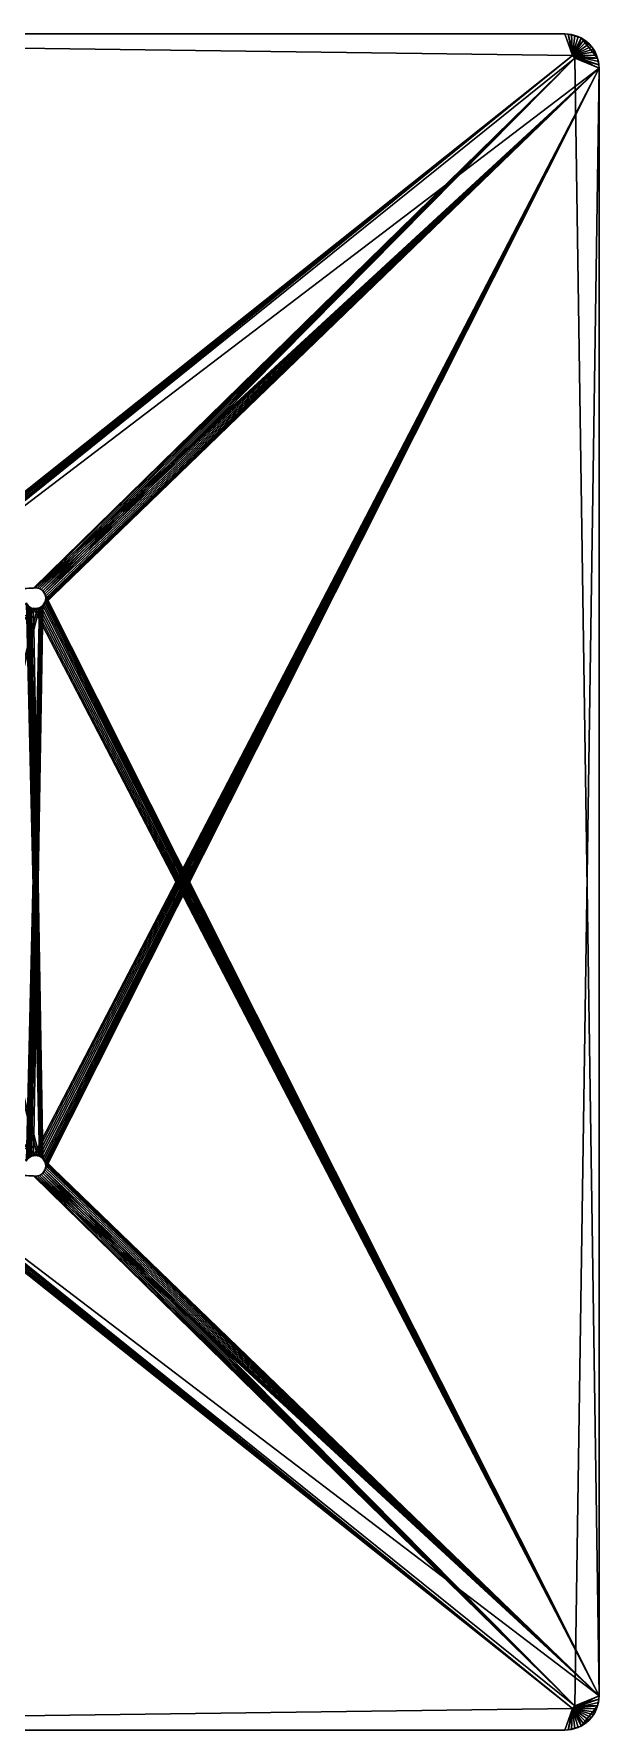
# Model space of a CAD drawing. Extents: x 0.7 to 25.5, y -12.4 to 12.4.
# Drawn here: x 17.23 to 25.5, y -12.4 to 12.4 of the extents above; entities that cross this region are included whole.
import ezdxf

# ---------------------------------------------------------------- set-up
doc = ezdxf.new("R2010")
doc.units = 0

msp = doc.modelspace()

# ---------------------------------------------------------------- linework, layer by layer
for points in [[(1.2, 12.4, 6.8), (25, 12.4, 6.8), (25.111, 12.086, 6.8)], [(1.2, 12.4, 6.8), (25.111, 12.086, 6.8), (15.333, 4.275, 6.8)], [(25.111, 12.086, 7), (25, 12.4, 7), (1.2, 12.4, 7)], [(15.307, 4.289, 7), (25.111, 12.086, 7), (1.2, 12.4, 7)], [(25, 12.4, 6.8), (1.2, 12.4, 6.8), (1.2, 12.4, 7)], [(25, 12.4, 6.8), (1.2, 12.4, 7), (25, 12.4, 7)], [(25.111, 12.086, 6.8), (25, 12.4, 6.8), (25.049, 12.398, 6.8)], [(25.049, 12.398, 7), (25, 12.4, 7), (25.111, 12.086, 7)], [(25.049, 12.398, 7), (25.049, 12.398, 6.8), (25, 12.4, 6.8)], [(25.049, 12.398, 7), (25, 12.4, 6.8), (25, 12.4, 7)], [(25.049, 12.398, 6.8), (25.098, 12.39, 6.8), (25.145, 12.378, 6.8)], [(25.146, 12.046, 6.8), (25.111, 12.086, 6.8), (25.049, 12.398, 6.8)], [(25.049, 12.398, 6.8), (25.145, 12.378, 6.8), (25.236, 12.341, 6.8)], [(25.146, 12.046, 6.8), (25.049, 12.398, 6.8), (25.236, 12.341, 6.8)], [(25.098, 12.39, 7), (25.049, 12.398, 7), (25.111, 12.086, 7)], [(25.098, 12.39, 7), (25.098, 12.39, 6.8), (25.049, 12.398, 6.8)], [(25.098, 12.39, 7), (25.049, 12.398, 6.8), (25.049, 12.398, 7)], [(25.145, 12.378, 7), (25.098, 12.39, 7), (25.111, 12.086, 7)], [(25.145, 12.378, 7), (25.145, 12.378, 6.8), (25.098, 12.39, 6.8)], [(25.145, 12.378, 7), (25.098, 12.39, 6.8), (25.098, 12.39, 7)], [(25.191, 12.362, 7), (25.145, 12.378, 7), (25.111, 12.086, 7)], [(25.236, 12.341, 7), (25.191, 12.362, 7), (25.111, 12.086, 7)], [(25.278, 12.316, 7), (25.236, 12.341, 7), (25.111, 12.086, 7)], [(25.317, 12.287, 7), (25.278, 12.316, 7), (25.111, 12.086, 7)], [(25.354, 12.254, 7), (25.317, 12.287, 7), (25.111, 12.086, 7)], [(25.387, 12.217, 7), (25.354, 12.254, 7), (25.111, 12.086, 7)], [(25.416, 12.178, 7), (25.387, 12.217, 7), (25.111, 12.086, 7)], [(25.441, 12.136, 7), (25.416, 12.178, 7), (25.111, 12.086, 7)], [(25.145, 12.378, 6.8), (25.191, 12.362, 6.8), (25.236, 12.341, 6.8)], [(25.191, 12.362, 7), (25.191, 12.362, 6.8), (25.145, 12.378, 6.8)], [(25.191, 12.362, 7), (25.145, 12.378, 6.8), (25.145, 12.378, 7)], [(25.236, 12.341, 6.8), (25.478, 12.045, 6.8), (25.146, 12.046, 6.8)], [(25.236, 12.341, 7), (25.236, 12.341, 6.8), (25.191, 12.362, 6.8)], [(25.236, 12.341, 7), (25.191, 12.362, 6.8), (25.191, 12.362, 7)], [(25.236, 12.341, 6.8), (25.278, 12.316, 6.8), (25.317, 12.287, 6.8)], [(25.236, 12.341, 6.8), (25.317, 12.287, 6.8), (25.387, 12.217, 6.8)], [(25.236, 12.341, 6.8), (25.387, 12.217, 6.8), (25.478, 12.045, 6.8)], [(25.278, 12.316, 7), (25.278, 12.316, 6.8), (25.236, 12.341, 6.8)], [(25.278, 12.316, 7), (25.236, 12.341, 6.8), (25.236, 12.341, 7)], [(25.317, 12.287, 7), (25.317, 12.287, 6.8), (25.278, 12.316, 6.8)], [(25.317, 12.287, 7), (25.278, 12.316, 6.8), (25.278, 12.316, 7)], [(25.317, 12.287, 6.8), (25.354, 12.254, 6.8), (25.387, 12.217, 6.8)], [(25.354, 12.254, 7), (25.354, 12.254, 6.8), (25.317, 12.287, 6.8)], [(25.354, 12.254, 7), (25.317, 12.287, 6.8), (25.317, 12.287, 7)], [(25.387, 12.217, 7), (25.387, 12.217, 6.8), (25.354, 12.254, 6.8)], [(25.387, 12.217, 7), (25.354, 12.254, 6.8), (25.354, 12.254, 7)], [(25.387, 12.217, 6.8), (25.416, 12.178, 6.8), (25.441, 12.136, 6.8)], [(25.387, 12.217, 6.8), (25.441, 12.136, 6.8), (25.478, 12.045, 6.8)], [(25.416, 12.178, 7), (25.416, 12.178, 6.8), (25.387, 12.217, 6.8)], [(25.416, 12.178, 7), (25.387, 12.217, 6.8), (25.387, 12.217, 7)], [(25.441, 12.136, 7), (25.441, 12.136, 6.8), (25.416, 12.178, 6.8)], [(25.441, 12.136, 7), (25.416, 12.178, 6.8), (25.416, 12.178, 7)], [(15.307, 4.289, 7), (15.333, 4.275, 7), (25.111, 12.086, 7)], [(25.111, 12.086, 6.8), (15.356, 4.256, 6.8), (15.333, 4.275, 6.8)], [(15.333, 4.275, 7), (15.356, 4.256, 7), (25.111, 12.086, 7)], [(25.111, 12.086, 6.8), (15.375, 4.233, 6.8), (15.356, 4.256, 6.8)], [(15.356, 4.256, 7), (15.375, 4.233, 7), (25.111, 12.086, 7)], [(15.389, 4.207, 6.8), (15.375, 4.233, 6.8), (25.111, 12.086, 6.8)], [(25.111, 12.086, 7), (15.375, 4.233, 7), (15.389, 4.207, 7)], [(15.389, 4.207, 6.8), (25.111, 12.086, 6.8), (25.146, 12.046, 6.8)], [(25.5, 11.9, 7), (25.111, 12.086, 7), (15.389, 4.207, 7)], [(17.221, 4.297, 6.8), (15.389, 4.207, 6.8), (25.146, 12.046, 6.8)], [(17.25, 4.3, 6.8), (17.221, 4.297, 6.8), (25.146, 12.046, 6.8)], [(25.146, 12.046, 6.8), (17.279, 4.297, 6.8), (17.25, 4.3, 6.8)], [(25.146, 12.046, 6.8), (17.307, 4.289, 6.8), (17.279, 4.297, 6.8)], [(25.146, 12.046, 6.8), (17.333, 4.275, 6.8), (17.307, 4.289, 6.8)], [(25.146, 12.046, 6.8), (17.356, 4.256, 6.8), (17.333, 4.275, 6.8)], [(17.375, 4.233, 6.8), (17.356, 4.256, 6.8), (25.146, 12.046, 6.8)], [(17.389, 4.207, 6.8), (17.375, 4.233, 6.8), (25.146, 12.046, 6.8)], [(17.389, 4.207, 6.8), (25.146, 12.046, 6.8), (25.5, -11.9, 6.8)], [(25.462, 12.091, 7), (25.441, 12.136, 7), (25.111, 12.086, 7)], [(25.478, 12.045, 7), (25.462, 12.091, 7), (25.111, 12.086, 7)], [(25.5, 11.9, 7), (25.498, 11.949, 7), (25.111, 12.086, 7)], [(25.498, 11.949, 7), (25.49, 11.998, 7), (25.111, 12.086, 7)], [(25.49, 11.998, 7), (25.478, 12.045, 7), (25.111, 12.086, 7)], [(25.146, 12.046, 6.8), (25.5, 11.9, 6.8), (25.5, -11.9, 6.8)], [(25.498, 11.949, 6.8), (25.5, 11.9, 6.8), (25.146, 12.046, 6.8)], [(25.478, 12.045, 6.8), (25.498, 11.949, 6.8), (25.146, 12.046, 6.8)], [(25.441, 12.136, 6.8), (25.462, 12.091, 6.8), (25.478, 12.045, 6.8)], [(25.462, 12.091, 7), (25.462, 12.091, 6.8), (25.441, 12.136, 6.8)], [(25.462, 12.091, 7), (25.441, 12.136, 6.8), (25.441, 12.136, 7)], [(25.478, 12.045, 7), (25.478, 12.045, 6.8), (25.462, 12.091, 6.8)], [(25.478, 12.045, 7), (25.462, 12.091, 6.8), (25.462, 12.091, 7)], [(25.478, 12.045, 6.8), (25.49, 11.998, 6.8), (25.498, 11.949, 6.8)], [(25.49, 11.998, 7), (25.49, 11.998, 6.8), (25.478, 12.045, 6.8)], [(25.49, 11.998, 7), (25.478, 12.045, 6.8), (25.478, 12.045, 7)], [(25.498, 11.949, 7), (25.498, 11.949, 6.8), (25.49, 11.998, 6.8)], [(25.498, 11.949, 7), (25.49, 11.998, 6.8), (25.49, 11.998, 7)], [(25.5, 11.9, 7), (25.5, 11.9, 6.8), (25.498, 11.949, 6.8)], [(25.5, 11.9, 7), (25.498, 11.949, 6.8), (25.498, 11.949, 7)], [(25.5, 11.9, 7), (15.389, 4.207, 7), (17.25, 4.3, 7)], [(17.221, -4.003, 7), (17.25, -4, 7), (25.5, 11.9, 7)], [(17.221, -4.003, 7), (25.5, 11.9, 7), (17.356, 4.044, 7)], [(25.5, 11.9, 7), (17.25, 4.3, 7), (17.279, 4.297, 7)], [(17.25, -4, 7), (17.279, -4.003, 7), (25.5, 11.9, 7)], [(25.5, 11.9, 7), (17.279, 4.297, 7), (17.307, 4.289, 7)], [(17.279, -4.003, 7), (17.307, -4.011, 7), (25.5, 11.9, 7)], [(25.5, 11.9, 7), (17.307, 4.289, 7), (17.333, 4.275, 7)], [(17.307, -4.011, 7), (17.333, -4.025, 7), (25.5, 11.9, 7)], [(25.5, 11.9, 7), (17.333, 4.275, 7), (17.356, 4.256, 7)], [(17.333, -4.025, 7), (17.356, -4.044, 7), (25.5, 11.9, 7)], [(25.5, 11.9, 7), (17.356, 4.256, 7), (17.375, 4.233, 7)], [(17.356, -4.044, 7), (17.375, -4.067, 7), (25.5, 11.9, 7)], [(25.5, 11.9, 7), (17.375, 4.067, 7), (17.356, 4.044, 7)], [(17.375, -4.067, 7), (17.389, -4.093, 7), (25.5, 11.9, 7)], [(25.5, 11.9, 7), (17.375, 4.233, 7), (17.389, 4.207, 7)], [(25.5, 11.9, 7), (17.389, 4.093, 7), (17.375, 4.067, 7)], [(17.389, -4.207, 7), (25.146, -12.046, 7), (25.5, 11.9, 7)], [(17.397, -4.179, 7), (17.389, -4.207, 7), (25.5, 11.9, 7)], [(17.389, -4.093, 7), (17.397, -4.121, 7), (25.5, 11.9, 7)], [(25.5, 11.9, 7), (17.389, 4.207, 7), (17.397, 4.179, 7)], [(25.5, 11.9, 7), (17.397, 4.121, 7), (17.389, 4.093, 7)], [(17.4, -4.15, 7), (17.397, -4.179, 7), (25.5, 11.9, 7)], [(17.397, -4.121, 7), (17.4, -4.15, 7), (25.5, 11.9, 7)], [(25.5, 11.9, 7), (17.397, 4.179, 7), (17.4, 4.15, 7)], [(25.5, 11.9, 7), (17.4, 4.15, 7), (17.397, 4.121, 7)], [(25.146, -12.046, 7), (25.5, -11.9, 7), (25.5, 11.9, 7)], [(25.5, -11.9, 6.8), (25.5, 11.9, 6.8), (25.5, 11.9, 7)], [(25.5, -11.9, 6.8), (25.5, 11.9, 7), (25.5, -11.9, 7)], [(15.389, 4.207, 7), (17.221, 4.297, 7), (17.25, 4.3, 7)], [(17.221, 4.297, 7), (17.221, 4.297, 6.8), (17.25, 4.3, 6.8)], [(17.221, 4.297, 7), (17.25, 4.3, 6.8), (17.25, 4.3, 7)], [(17.25, 4.3, 7), (17.25, 4.3, 6.8), (17.279, 4.297, 6.8)], [(17.25, 4.3, 7), (17.279, 4.297, 6.8), (17.279, 4.297, 7)], [(17.279, 4.297, 7), (17.279, 4.297, 6.8), (17.307, 4.289, 6.8)], [(17.279, 4.297, 7), (17.307, 4.289, 6.8), (17.307, 4.289, 7)], [(17.307, 4.289, 7), (17.307, 4.289, 6.8), (17.333, 4.275, 6.8)], [(17.307, 4.289, 7), (17.333, 4.275, 6.8), (17.333, 4.275, 7)], [(17.333, 4.275, 7), (17.333, 4.275, 6.8), (17.356, 4.256, 6.8)], [(17.333, 4.275, 7), (17.356, 4.256, 6.8), (17.356, 4.256, 7)], [(17.356, 4.256, 6.8), (17.375, 4.233, 6.8), (17.375, 4.233, 7)], [(17.356, 4.256, 6.8), (17.375, 4.233, 7), (17.356, 4.256, 7)], [(17.389, 4.207, 6.8), (17.389, 4.207, 7), (17.375, 4.233, 7)], [(17.389, 4.207, 6.8), (17.375, 4.233, 7), (17.375, 4.233, 6.8)], [(17.307, -4.011, 6.8), (15.6, 2.5, 6.8), (17.118, 4.08, 6.8)], [(17.307, 4.011, 7), (17.279, 4.003, 7), (15.6, -2.5, 7)], [(17.307, 4.011, 7), (15.6, -2.5, 7), (17.118, -4.081, 7)], [(15.6, 2.5, 7), (15.6, -2.5, 7), (17.279, 4.003, 7)], [(15.6, 2.5, 7), (17.279, 4.003, 7), (17.25, 4, 7)], [(15.6, 2.5, 7), (17.25, 4, 7), (17.221, 4.003, 7)], [(17.307, -4.011, 6.8), (17.118, 4.08, 6.8), (17.125, 4.067, 6.8)], [(17.307, 4.011, 7), (17.118, -4.081, 7), (17.125, -4.067, 7)], [(17.125, 4.067, 6.8), (17.144, 4.044, 6.8), (17.307, -4.011, 6.8)], [(17.125, -4.067, 7), (17.144, -4.044, 7), (17.307, 4.011, 7)], [(17.144, 4.044, 6.8), (17.167, 4.025, 6.8), (17.307, -4.011, 6.8)], [(17.144, -4.044, 7), (17.167, -4.025, 7), (17.307, 4.011, 7)], [(17.167, 4.025, 6.8), (17.193, 4.011, 6.8), (17.333, -4.025, 6.8)], [(17.167, 4.025, 6.8), (17.333, -4.025, 6.8), (17.307, -4.011, 6.8)], [(17.167, -4.025, 7), (17.193, -4.011, 7), (17.333, 4.025, 7)], [(17.167, -4.025, 7), (17.333, 4.025, 7), (17.307, 4.011, 7)], [(17.193, -4.011, 7), (17.221, -4.003, 7), (17.356, 4.044, 7)], [(17.193, -4.011, 7), (17.356, 4.044, 7), (17.333, 4.025, 7)], [(17.193, 4.011, 6.8), (17.221, 4.003, 6.8), (17.356, -4.044, 6.8)], [(17.193, 4.011, 6.8), (17.356, -4.044, 6.8), (17.333, -4.025, 6.8)], [(17.221, 4.003, 6.8), (17.25, 4, 6.8), (25.5, -11.9, 6.8)], [(17.221, 4.003, 6.8), (25.5, -11.9, 6.8), (17.356, -4.044, 6.8)], [(17.25, 4, 6.8), (17.221, 4.003, 6.8), (17.221, 4.003, 7)], [(17.25, 4, 6.8), (17.221, 4.003, 7), (17.25, 4, 7)], [(17.25, 4, 6.8), (17.279, 4.003, 6.8), (25.5, -11.9, 6.8)], [(17.279, 4.003, 6.8), (17.25, 4, 6.8), (17.25, 4, 7)], [(17.279, 4.003, 6.8), (17.25, 4, 7), (17.279, 4.003, 7)], [(17.279, 4.003, 6.8), (17.307, 4.011, 6.8), (25.5, -11.9, 6.8)], [(17.307, 4.011, 6.8), (17.279, 4.003, 6.8), (17.279, 4.003, 7)], [(17.307, 4.011, 6.8), (17.279, 4.003, 7), (17.307, 4.011, 7)], [(17.307, 4.011, 6.8), (17.333, 4.025, 6.8), (25.5, -11.9, 6.8)], [(17.333, 4.025, 6.8), (17.307, 4.011, 6.8), (17.307, 4.011, 7)], [(17.333, 4.025, 6.8), (17.307, 4.011, 7), (17.333, 4.025, 7)], [(17.333, 4.025, 6.8), (17.356, 4.044, 6.8), (25.5, -11.9, 6.8)], [(17.356, 4.044, 6.8), (17.333, 4.025, 6.8), (17.333, 4.025, 7)], [(17.356, 4.044, 6.8), (17.333, 4.025, 7), (17.356, 4.044, 7)], [(17.356, 4.044, 6.8), (17.375, 4.067, 6.8), (25.5, -11.9, 6.8)], [(17.375, 4.067, 6.8), (17.356, 4.044, 6.8), (17.356, 4.044, 7)], [(17.375, 4.067, 6.8), (17.356, 4.044, 7), (17.375, 4.067, 7)], [(17.375, 4.067, 6.8), (17.389, 4.093, 6.8), (25.5, -11.9, 6.8)], [(17.389, 4.093, 6.8), (17.375, 4.067, 6.8), (17.375, 4.067, 7)], [(17.389, 4.093, 6.8), (17.375, 4.067, 7), (17.389, 4.093, 7)], [(17.397, 4.179, 6.8), (17.389, 4.207, 6.8), (25.5, -11.9, 6.8)], [(17.389, 4.207, 6.8), (17.397, 4.179, 6.8), (17.397, 4.179, 7)], [(17.389, 4.207, 6.8), (17.397, 4.179, 7), (17.389, 4.207, 7)], [(17.389, 4.093, 6.8), (17.397, 4.121, 6.8), (25.5, -11.9, 6.8)], [(17.397, 4.121, 6.8), (17.389, 4.093, 6.8), (17.389, 4.093, 7)], [(17.397, 4.121, 6.8), (17.389, 4.093, 7), (17.397, 4.121, 7)], [(17.4, 4.15, 6.8), (17.397, 4.179, 6.8), (25.5, -11.9, 6.8)], [(17.397, 4.179, 6.8), (17.4, 4.15, 6.8), (17.4, 4.15, 7)], [(17.397, 4.179, 6.8), (17.4, 4.15, 7), (17.397, 4.179, 7)], [(17.397, 4.121, 6.8), (17.4, 4.15, 6.8), (25.5, -11.9, 6.8)], [(17.4, 4.15, 6.8), (17.397, 4.121, 6.8), (17.397, 4.121, 7)], [(17.4, 4.15, 6.8), (17.397, 4.121, 7), (17.4, 4.15, 7)], [(15.6, -2.5, 6.8), (15.6, 2.5, 6.8), (17.279, -4.003, 6.8)], [(17.307, -4.011, 6.8), (17.279, -4.003, 6.8), (15.6, 2.5, 6.8)], [(15.6, -2.5, 6.8), (17.279, -4.003, 6.8), (17.25, -4, 6.8)], [(15.6, -2.5, 6.8), (17.25, -4, 6.8), (17.221, -4.003, 6.8)], [(25.111, -12.086, 6.8), (15.375, -4.233, 6.8), (15.389, -4.207, 6.8)], [(15.389, -4.207, 7), (15.375, -4.233, 7), (25.111, -12.086, 7)], [(15.389, -4.207, 6.8), (17.221, -4.297, 6.8), (17.25, -4.3, 6.8)], [(25.5, -11.9, 6.8), (25.111, -12.086, 6.8), (15.389, -4.207, 6.8)], [(25.5, -11.9, 6.8), (15.389, -4.207, 6.8), (17.25, -4.3, 6.8)], [(15.389, -4.207, 7), (25.111, -12.086, 7), (25.146, -12.046, 7)], [(17.221, -4.297, 7), (15.389, -4.207, 7), (25.146, -12.046, 7)], [(17.221, -4.003, 7), (17.221, -4.003, 6.8), (17.25, -4, 6.8)], [(17.221, -4.003, 7), (17.25, -4, 6.8), (17.25, -4, 7)], [(17.25, -4, 7), (17.25, -4, 6.8), (17.279, -4.003, 6.8)], [(17.25, -4, 7), (17.279, -4.003, 6.8), (17.279, -4.003, 7)], [(17.279, -4.003, 7), (17.279, -4.003, 6.8), (17.307, -4.011, 6.8)], [(17.279, -4.003, 7), (17.307, -4.011, 6.8), (17.307, -4.011, 7)], [(17.307, -4.011, 7), (17.307, -4.011, 6.8), (17.333, -4.025, 6.8)], [(17.307, -4.011, 7), (17.333, -4.025, 6.8), (17.333, -4.025, 7)], [(17.333, -4.025, 7), (17.333, -4.025, 6.8), (17.356, -4.044, 6.8)], [(17.333, -4.025, 7), (17.356, -4.044, 6.8), (17.356, -4.044, 7)], [(25.5, -11.9, 6.8), (17.375, -4.067, 6.8), (17.356, -4.044, 6.8)], [(17.356, -4.044, 6.8), (17.375, -4.067, 6.8), (17.375, -4.067, 7)], [(17.356, -4.044, 6.8), (17.375, -4.067, 7), (17.356, -4.044, 7)], [(25.5, -11.9, 6.8), (17.389, -4.093, 6.8), (17.375, -4.067, 6.8)], [(17.375, -4.067, 6.8), (17.389, -4.093, 6.8), (17.389, -4.093, 7)], [(17.375, -4.067, 6.8), (17.389, -4.093, 7), (17.375, -4.067, 7)], [(25.5, -11.9, 6.8), (17.375, -4.233, 6.8), (17.389, -4.207, 6.8)], [(17.389, -4.207, 6.8), (17.375, -4.233, 6.8), (17.375, -4.233, 7)], [(17.389, -4.207, 6.8), (17.375, -4.233, 7), (17.389, -4.207, 7)], [(17.389, -4.207, 7), (17.375, -4.233, 7), (25.146, -12.046, 7)], [(25.5, -11.9, 6.8), (17.397, -4.121, 6.8), (17.389, -4.093, 6.8)], [(17.389, -4.093, 6.8), (17.397, -4.121, 6.8), (17.397, -4.121, 7)], [(17.389, -4.093, 6.8), (17.397, -4.121, 7), (17.389, -4.093, 7)], [(25.5, -11.9, 6.8), (17.389, -4.207, 6.8), (17.397, -4.179, 6.8)], [(17.397, -4.179, 6.8), (17.389, -4.207, 6.8), (17.389, -4.207, 7)], [(17.397, -4.179, 6.8), (17.389, -4.207, 7), (17.397, -4.179, 7)], [(25.5, -11.9, 6.8), (17.4, -4.15, 6.8), (17.397, -4.121, 6.8)], [(17.397, -4.121, 6.8), (17.4, -4.15, 6.8), (17.4, -4.15, 7)], [(17.397, -4.121, 6.8), (17.4, -4.15, 7), (17.397, -4.121, 7)], [(25.5, -11.9, 6.8), (17.397, -4.179, 6.8), (17.4, -4.15, 6.8)], [(17.4, -4.15, 6.8), (17.397, -4.179, 6.8), (17.397, -4.179, 7)], [(17.4, -4.15, 6.8), (17.397, -4.179, 7), (17.4, -4.15, 7)], [(1.2, -12.4, 7), (25.111, -12.086, 7), (15.333, -4.275, 7)], [(15.307, -4.289, 6.8), (25.111, -12.086, 6.8), (1.2, -12.4, 6.8)], [(15.307, -4.289, 6.8), (15.333, -4.275, 6.8), (25.111, -12.086, 6.8)], [(15.333, -4.275, 6.8), (15.356, -4.256, 6.8), (25.111, -12.086, 6.8)], [(25.111, -12.086, 7), (15.356, -4.256, 7), (15.333, -4.275, 7)], [(15.356, -4.256, 6.8), (15.375, -4.233, 6.8), (25.111, -12.086, 6.8)], [(25.111, -12.086, 7), (15.375, -4.233, 7), (15.356, -4.256, 7)], [(17.25, -4.3, 7), (17.221, -4.297, 7), (25.146, -12.046, 7)], [(17.25, -4.3, 6.8), (17.221, -4.297, 6.8), (17.221, -4.297, 7)], [(17.25, -4.3, 6.8), (17.221, -4.297, 7), (17.25, -4.3, 7)], [(25.5, -11.9, 6.8), (17.25, -4.3, 6.8), (17.279, -4.297, 6.8)], [(25.146, -12.046, 7), (17.279, -4.297, 7), (17.25, -4.3, 7)], [(17.279, -4.297, 6.8), (17.25, -4.3, 6.8), (17.25, -4.3, 7)], [(17.279, -4.297, 6.8), (17.25, -4.3, 7), (17.279, -4.297, 7)], [(25.5, -11.9, 6.8), (17.279, -4.297, 6.8), (17.307, -4.289, 6.8)], [(25.146, -12.046, 7), (17.307, -4.289, 7), (17.279, -4.297, 7)], [(17.307, -4.289, 6.8), (17.279, -4.297, 6.8), (17.279, -4.297, 7)], [(17.307, -4.289, 6.8), (17.279, -4.297, 7), (17.307, -4.289, 7)], [(25.5, -11.9, 6.8), (17.307, -4.289, 6.8), (17.333, -4.275, 6.8)], [(25.146, -12.046, 7), (17.333, -4.275, 7), (17.307, -4.289, 7)], [(17.333, -4.275, 6.8), (17.307, -4.289, 6.8), (17.307, -4.289, 7)], [(17.333, -4.275, 6.8), (17.307, -4.289, 7), (17.333, -4.275, 7)], [(25.5, -11.9, 6.8), (17.333, -4.275, 6.8), (17.356, -4.256, 6.8)], [(25.146, -12.046, 7), (17.356, -4.256, 7), (17.333, -4.275, 7)], [(17.356, -4.256, 6.8), (17.333, -4.275, 6.8), (17.333, -4.275, 7)], [(17.356, -4.256, 6.8), (17.333, -4.275, 7), (17.356, -4.256, 7)], [(25.5, -11.9, 6.8), (17.356, -4.256, 6.8), (17.375, -4.233, 6.8)], [(17.375, -4.233, 6.8), (17.356, -4.256, 6.8), (17.356, -4.256, 7)], [(17.375, -4.233, 6.8), (17.356, -4.256, 7), (17.375, -4.233, 7)], [(17.375, -4.233, 7), (17.356, -4.256, 7), (25.146, -12.046, 7)], [(25.5, -11.9, 6.8), (25.498, -11.949, 6.8), (25.111, -12.086, 6.8)], [(25.498, -11.949, 7), (25.5, -11.9, 7), (25.146, -12.046, 7)], [(25.498, -11.949, 7), (25.498, -11.949, 6.8), (25.5, -11.9, 6.8)], [(25.498, -11.949, 7), (25.5, -11.9, 6.8), (25.5, -11.9, 7)], [(25.111, -12.086, 6.8), (25, -12.4, 6.8), (1.2, -12.4, 6.8)], [(1.2, -12.4, 7), (25, -12.4, 7), (25.111, -12.086, 7)], [(25.049, -12.398, 6.8), (25, -12.4, 6.8), (25.111, -12.086, 6.8)], [(25.111, -12.086, 7), (25, -12.4, 7), (25.049, -12.398, 7)], [(25.146, -12.046, 7), (25.111, -12.086, 7), (25.049, -12.398, 7)], [(25.146, -12.046, 7), (25.049, -12.398, 7), (25.236, -12.341, 7)], [(25.098, -12.39, 6.8), (25.049, -12.398, 6.8), (25.111, -12.086, 6.8)], [(25.145, -12.378, 6.8), (25.098, -12.39, 6.8), (25.111, -12.086, 6.8)], [(25.498, -11.949, 6.8), (25.49, -11.998, 6.8), (25.111, -12.086, 6.8)], [(25.49, -11.998, 6.8), (25.478, -12.045, 6.8), (25.111, -12.086, 6.8)], [(25.478, -12.045, 6.8), (25.462, -12.091, 6.8), (25.111, -12.086, 6.8)], [(25.462, -12.091, 6.8), (25.441, -12.136, 6.8), (25.111, -12.086, 6.8)], [(25.441, -12.136, 6.8), (25.416, -12.178, 6.8), (25.111, -12.086, 6.8)], [(25.416, -12.178, 6.8), (25.387, -12.217, 6.8), (25.111, -12.086, 6.8)], [(25.387, -12.217, 6.8), (25.354, -12.254, 6.8), (25.111, -12.086, 6.8)], [(25.354, -12.254, 6.8), (25.317, -12.287, 6.8), (25.111, -12.086, 6.8)], [(25.317, -12.287, 6.8), (25.278, -12.316, 6.8), (25.111, -12.086, 6.8)], [(25.278, -12.316, 6.8), (25.236, -12.341, 6.8), (25.111, -12.086, 6.8)], [(25.236, -12.341, 6.8), (25.191, -12.362, 6.8), (25.111, -12.086, 6.8)], [(25.191, -12.362, 6.8), (25.145, -12.378, 6.8), (25.111, -12.086, 6.8)], [(25.478, -12.045, 7), (25.498, -11.949, 7), (25.146, -12.046, 7)], [(25.236, -12.341, 7), (25.478, -12.045, 7), (25.146, -12.046, 7)], [(25.236, -12.341, 7), (25.387, -12.217, 7), (25.478, -12.045, 7)], [(25.387, -12.217, 7), (25.441, -12.136, 7), (25.478, -12.045, 7)], [(25.387, -12.217, 7), (25.416, -12.178, 7), (25.441, -12.136, 7)], [(25.416, -12.178, 7), (25.416, -12.178, 6.8), (25.441, -12.136, 6.8)], [(25.416, -12.178, 7), (25.441, -12.136, 6.8), (25.441, -12.136, 7)], [(25.441, -12.136, 7), (25.462, -12.091, 7), (25.478, -12.045, 7)], [(25.441, -12.136, 7), (25.441, -12.136, 6.8), (25.462, -12.091, 6.8)], [(25.441, -12.136, 7), (25.462, -12.091, 6.8), (25.462, -12.091, 7)], [(25.462, -12.091, 7), (25.462, -12.091, 6.8), (25.478, -12.045, 6.8)], [(25.462, -12.091, 7), (25.478, -12.045, 6.8), (25.478, -12.045, 7)], [(25.478, -12.045, 7), (25.49, -11.998, 7), (25.498, -11.949, 7)], [(25.478, -12.045, 7), (25.478, -12.045, 6.8), (25.49, -11.998, 6.8)], [(25.478, -12.045, 7), (25.49, -11.998, 6.8), (25.49, -11.998, 7)], [(25.49, -11.998, 7), (25.49, -11.998, 6.8), (25.498, -11.949, 6.8)], [(25.49, -11.998, 7), (25.498, -11.949, 6.8), (25.498, -11.949, 7)], [(1.2, -12.4, 7), (1.2, -12.4, 6.8), (25, -12.4, 6.8)], [(1.2, -12.4, 7), (25, -12.4, 6.8), (25, -12.4, 7)], [(25, -12.4, 7), (25, -12.4, 6.8), (25.049, -12.398, 6.8)], [(25, -12.4, 7), (25.049, -12.398, 6.8), (25.049, -12.398, 7)], [(25.049, -12.398, 7), (25.145, -12.378, 7), (25.236, -12.341, 7)], [(25.049, -12.398, 7), (25.098, -12.39, 7), (25.145, -12.378, 7)], [(25.049, -12.398, 7), (25.049, -12.398, 6.8), (25.098, -12.39, 6.8)], [(25.049, -12.398, 7), (25.098, -12.39, 6.8), (25.098, -12.39, 7)], [(25.098, -12.39, 7), (25.098, -12.39, 6.8), (25.145, -12.378, 6.8)], [(25.098, -12.39, 7), (25.145, -12.378, 6.8), (25.145, -12.378, 7)], [(25.145, -12.378, 7), (25.191, -12.362, 7), (25.236, -12.341, 7)], [(25.145, -12.378, 7), (25.145, -12.378, 6.8), (25.191, -12.362, 6.8)], [(25.145, -12.378, 7), (25.191, -12.362, 6.8), (25.191, -12.362, 7)], [(25.191, -12.362, 7), (25.191, -12.362, 6.8), (25.236, -12.341, 6.8)], [(25.191, -12.362, 7), (25.236, -12.341, 6.8), (25.236, -12.341, 7)], [(25.236, -12.341, 7), (25.317, -12.287, 7), (25.387, -12.217, 7)], [(25.236, -12.341, 7), (25.278, -12.316, 7), (25.317, -12.287, 7)], [(25.236, -12.341, 7), (25.236, -12.341, 6.8), (25.278, -12.316, 6.8)], [(25.236, -12.341, 7), (25.278, -12.316, 6.8), (25.278, -12.316, 7)], [(25.278, -12.316, 7), (25.278, -12.316, 6.8), (25.317, -12.287, 6.8)], [(25.278, -12.316, 7), (25.317, -12.287, 6.8), (25.317, -12.287, 7)], [(25.317, -12.287, 7), (25.354, -12.254, 7), (25.387, -12.217, 7)], [(25.317, -12.287, 7), (25.317, -12.287, 6.8), (25.354, -12.254, 6.8)], [(25.317, -12.287, 7), (25.354, -12.254, 6.8), (25.354, -12.254, 7)], [(25.354, -12.254, 7), (25.354, -12.254, 6.8), (25.387, -12.217, 6.8)], [(25.354, -12.254, 7), (25.387, -12.217, 6.8), (25.387, -12.217, 7)], [(25.387, -12.217, 7), (25.387, -12.217, 6.8), (25.416, -12.178, 6.8)], [(25.387, -12.217, 7), (25.416, -12.178, 6.8), (25.416, -12.178, 7)]]:
    msp.add_3dface(points)

doc.saveas('drawing.dxf')
